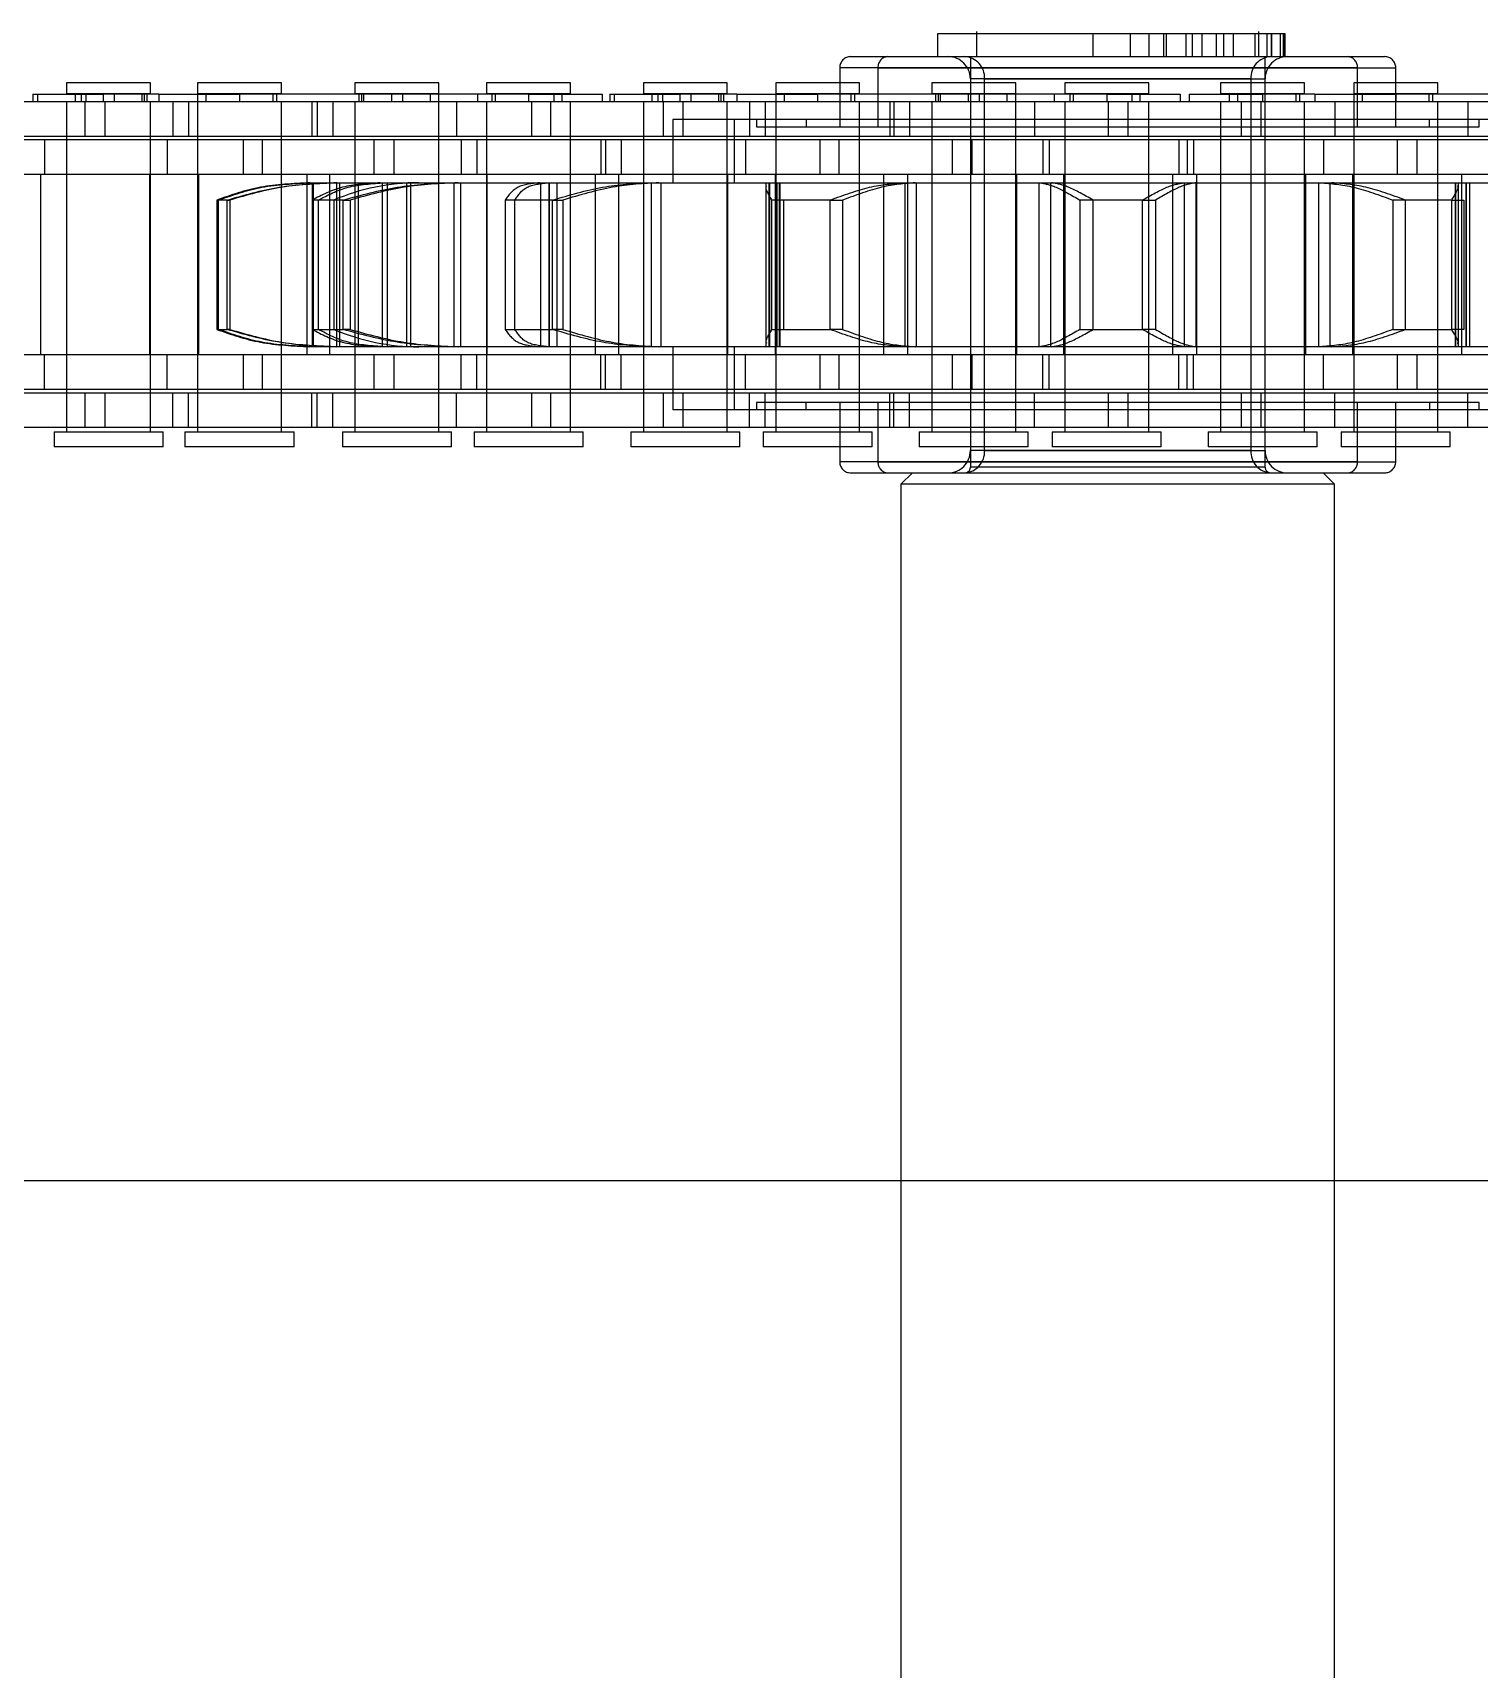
# Model space of a CAD drawing. Header units: metres. Extents: x 0 to 21025, y 0 to 14850.
# Drawn here: x 2327.9 to 2391.4, y 9239.7 to 9311.6 of the extents above; entities that cross this region are included whole.
import ezdxf

# ---------------------------------------------------------------- set-up
doc = ezdxf.new("R2010")
doc.units = ezdxf.units.M
doc.header["$LTSCALE"] = 25
doc.linetypes.add('HIDDEN2', pattern=[4.7625, 3.175, -1.5875])
doc.layers.add('SL4', color=4, linetype='Continuous')
doc.layers.add('ST1', color=7, linetype='HIDDEN2')

msp = doc.modelspace()

# ---------------------------------------------------------------- linework, layer by layer
at = {"layer": 'SL4'}
for p, q in [((2085.807, 9261.149), (2875.564, 9261.149)), ((2366.039, 9261.149), (2366.039, 9121.619)), ((2385.089, 9121.619), (2385.089, 9261.149))]:
    msp.add_line(p, q, dxfattribs=at)
at = {"layer": 'ST1'}
for p, q in [((2382.926, 9311.529), (2367.639, 9311.529)), ((2367.639, 9311.529), (2367.639, 9310.529)), ((2369.364, 9311.629), (2369.364, 9310.529)), ((2369.364, 9311.529), (2369.364, 9310.529)), ((2374.471, 9311.529), (2374.471, 9310.529)), ((2376.109, 9311.529), (2376.109, 9310.529)), ((2376.934, 9311.529), (2376.934, 9310.529)), ((2377.568, 9311.529), (2377.568, 9310.529)), ((2377.692, 9311.529), (2377.692, 9310.529)), ((2378.563, 9311.529), (2378.563, 9310.529)), ((2378.841, 9311.529), (2378.841, 9310.529)), ((2379.268, 9310.529), (2379.268, 9311.529)), ((2379.896, 9311.529), (2379.896, 9310.529)), ((2380.207, 9311.529), (2380.207, 9310.529)), ((2380.638, 9311.529), (2380.638, 9310.529)), ((2381.596, 9310.529), (2381.596, 9311.529)), ((2381.764, 9310.529), (2381.764, 9311.629)), ((2381.764, 9310.529), (2381.764, 9311.529)), ((2382.122, 9311.529), (2382.122, 9310.529)), ((2382.311, 9311.529), (2382.311, 9310.529)), ((2382.314, 9311.529), (2382.314, 9310.529)), ((2382.701, 9311.529), (2382.701, 9310.529)), ((2382.834, 9311.529), (2382.834, 9310.529)), ((2382.894, 9310.529), (2382.894, 9311.529)), ((2382.926, 9310.529), (2382.926, 9311.529)), ((2363.838, 9310.529), (2385.677, 9310.529)), ((2369.089, 9310.529), (2369.089, 9292.489)), ((2382.039, 9292.489), (2382.039, 9310.529)), ((2385.677, 9310.529), (2387.291, 9310.529)), ((2386.098, 9310.04), (2363.349, 9310.04)), ((2363.349, 9310.04), (2363.349, 9307.44)), ((2365.03, 9310.04), (2365.03, 9307.44)), ((2365.03, 9310.04), (2387.779, 9310.04)), ((2369.089, 9309.551), (2369.089, 9293.216)), ((2381.413, 9309.551), (2369.094, 9309.551)), ((2369.716, 9293.216), (2369.716, 9309.551)), ((2369.716, 9309.551), (2382.034, 9309.551)), ((2381.413, 9309.551), (2381.413, 9293.216)), ((2382.039, 9293.216), (2382.039, 9309.551)), ((2386.098, 9307.44), (2386.098, 9310.04)), ((2387.779, 9307.44), (2387.779, 9310.04)), ((2327.901, 9308.873), (2327.901, 9308.541)), ((2327.901, 9308.873), (2330.982, 9308.873)), ((2328.104, 9308.873), (2328.104, 9308.541)), ((2333.07, 9309.384), (2329.38, 9309.384)), ((2329.38, 9309.384), (2329.38, 9308.91)), ((2329.38, 9308.91), (2333.066, 9308.91)), ((2329.749, 9308.91), (2329.749, 9308.541)), ((2330.02, 9308.873), (2330.02, 9308.541)), ((2330.222, 9308.873), (2330.222, 9308.541)), ((2330.982, 9308.873), (2330.982, 9308.541)), ((2333.427, 9308.873), (2330.982, 9308.873)), ((2331.469, 9308.873), (2331.469, 9308.541)), ((2332.701, 9308.541), (2332.701, 9308.91)), ((2332.78, 9308.873), (2332.78, 9308.541)), ((2332.901, 9308.873), (2332.901, 9308.541)), ((2333.066, 9308.91), (2333.07, 9308.91)), ((2333.07, 9308.91), (2333.07, 9309.384)), ((2333.427, 9308.873), (2336.979, 9308.873)), ((2333.427, 9308.873), (2333.427, 9308.541)), ((2338.824, 9309.384), (2335.134, 9309.384)), ((2335.134, 9309.384), (2335.134, 9308.91)), ((2335.134, 9308.91), (2338.824, 9308.91)), ((2335.134, 9308.873), (2335.134, 9307.021)), ((2335.503, 9308.91), (2335.503, 9308.541)), ((2336.979, 9308.873), (2336.979, 9308.541)), ((2349.679, 9308.873), (2336.979, 9308.873)), ((2338.455, 9308.541), (2338.455, 9308.91)), ((2338.598, 9308.873), (2338.598, 9308.541)), ((2338.824, 9308.91), (2338.824, 9309.384)), ((2345.74, 9309.384), (2342.05, 9309.384)), ((2342.05, 9309.384), (2342.05, 9308.91)), ((2342.05, 9308.91), (2345.736, 9308.91)), ((2342.22, 9308.873), (2342.22, 9308.541)), ((2342.341, 9308.873), (2342.341, 9308.541)), ((2342.419, 9308.91), (2342.419, 9308.541)), ((2343.652, 9308.873), (2343.652, 9308.541)), ((2344.139, 9308.873), (2344.139, 9308.541)), ((2345.371, 9308.541), (2345.371, 9308.91)), ((2345.736, 9308.91), (2345.74, 9308.91)), ((2345.74, 9308.91), (2345.74, 9309.384)), ((2345.74, 9307.021), (2345.74, 9308.873)), ((2347.447, 9308.541), (2347.447, 9308.873)), ((2351.524, 9309.384), (2347.834, 9309.384)), ((2347.834, 9309.384), (2347.834, 9308.91)), ((2347.834, 9308.91), (2351.524, 9308.91)), ((2348.06, 9308.873), (2348.06, 9308.541)), ((2348.203, 9308.91), (2348.203, 9308.541)), ((2349.679, 9308.873), (2349.679, 9308.541)), ((2349.679, 9308.873), (2352.91, 9308.873)), ((2350.786, 9308.873), (2350.786, 9308.541)), ((2351.155, 9308.541), (2351.155, 9308.91)), ((2351.524, 9308.91), (2351.524, 9309.384)), ((2352.91, 9308.873), (2352.91, 9308.541)), ((2353.241, 9308.873), (2353.241, 9308.541)), ((2353.241, 9308.873), (2356.322, 9308.873)), ((2353.444, 9308.873), (2353.444, 9308.541)), ((2358.41, 9309.384), (2354.72, 9309.384)), ((2354.72, 9309.384), (2354.72, 9308.91)), ((2354.72, 9308.91), (2358.406, 9308.91)), ((2355.089, 9308.91), (2355.089, 9308.541)), ((2355.36, 9308.873), (2355.36, 9308.541)), ((2355.562, 9308.873), (2355.562, 9308.541)), ((2356.322, 9308.873), (2356.322, 9308.541)), ((2358.827, 9308.873), (2356.322, 9308.873)), ((2356.809, 9308.873), (2356.809, 9308.541)), ((2358.041, 9308.541), (2358.041, 9308.91)), ((2358.12, 9308.873), (2358.12, 9308.541)), ((2358.241, 9308.873), (2358.241, 9308.541)), ((2358.406, 9308.91), (2358.41, 9308.91)), ((2358.41, 9308.91), (2358.41, 9309.384)), ((2358.827, 9308.873), (2362.379, 9308.873)), ((2358.827, 9308.873), (2358.827, 9308.541)), ((2364.224, 9309.384), (2360.534, 9309.384)), ((2360.534, 9309.384), (2360.534, 9308.91)), ((2360.534, 9308.91), (2364.224, 9308.91)), ((2360.534, 9308.873), (2360.534, 9307.021)), ((2360.903, 9308.91), (2360.903, 9308.541)), ((2362.379, 9308.873), (2362.379, 9308.541)), ((2375.079, 9308.873), (2362.379, 9308.873)), ((2363.855, 9308.541), (2363.855, 9308.91)), ((2363.998, 9308.873), (2363.998, 9308.541)), ((2364.224, 9308.91), (2364.224, 9309.384)), ((2371.08, 9309.384), (2367.39, 9309.384)), ((2367.39, 9309.384), (2367.39, 9308.91)), ((2367.39, 9308.91), (2371.076, 9308.91)), ((2367.56, 9308.873), (2367.56, 9308.541)), ((2367.681, 9308.873), (2367.681, 9308.541)), ((2367.759, 9308.91), (2367.759, 9308.541)), ((2368.992, 9308.873), (2368.992, 9308.541)), ((2369.479, 9308.873), (2369.479, 9308.541)), ((2370.711, 9308.541), (2370.711, 9308.91)), ((2371.076, 9308.91), (2371.08, 9308.91)), ((2371.08, 9308.91), (2371.08, 9309.384)), ((2371.08, 9307.021), (2371.08, 9308.873)), ((2372.787, 9308.541), (2372.787, 9308.873)), ((2376.924, 9309.384), (2373.234, 9309.384)), ((2373.234, 9309.384), (2373.234, 9308.91)), ((2373.234, 9308.91), (2376.924, 9308.91)), ((2373.46, 9308.873), (2373.46, 9308.541)), ((2373.603, 9308.91), (2373.603, 9308.541)), ((2375.079, 9308.873), (2375.079, 9308.541)), ((2375.079, 9308.873), (2378.31, 9308.873)), ((2376.186, 9308.873), (2376.186, 9308.541)), ((2376.555, 9308.541), (2376.555, 9308.91)), ((2376.924, 9308.91), (2376.924, 9309.384)), ((2378.31, 9308.873), (2378.31, 9308.541)), ((2378.7, 9308.873), (2378.7, 9308.541)), ((2378.7, 9308.873), (2381.931, 9308.873)), ((2383.776, 9309.384), (2380.086, 9309.384)), ((2380.086, 9309.384), (2380.086, 9308.91)), ((2380.086, 9308.91), (2383.776, 9308.91)), ((2380.455, 9308.91), (2380.455, 9308.541)), ((2380.824, 9308.873), (2380.824, 9308.541)), ((2381.931, 9308.873), (2381.931, 9308.541)), ((2384.227, 9308.873), (2381.931, 9308.873)), ((2383.407, 9308.541), (2383.407, 9308.91)), ((2383.55, 9308.873), (2383.55, 9308.541)), ((2383.776, 9308.91), (2383.776, 9309.384)), ((2384.227, 9308.873), (2387.779, 9308.873)), ((2384.227, 9308.873), (2384.227, 9308.541)), ((2389.624, 9309.384), (2385.934, 9309.384)), ((2385.934, 9309.384), (2385.934, 9308.91)), ((2385.934, 9308.91), (2389.624, 9308.91)), ((2385.934, 9308.873), (2385.934, 9307.021)), ((2386.303, 9308.91), (2386.303, 9308.541)), ((2387.779, 9308.873), (2387.779, 9308.541)), ((2400.479, 9308.873), (2387.779, 9308.873)), ((2389.255, 9308.541), (2389.255, 9308.91)), ((2389.398, 9308.873), (2389.398, 9308.541)), ((2389.624, 9308.91), (2389.624, 9309.384)), ((2330.199, 9308.541), (2321.104, 9308.541)), ((2329.38, 9308.541), (2329.38, 9307.021)), ((2329.38, 9308.541), (2329.38, 9294.042)), ((2331.059, 9308.541), (2330.199, 9308.541)), ((2330.199, 9307.021), (2330.199, 9308.541)), ((2340.154, 9308.541), (2331.059, 9308.541)), ((2331.059, 9308.541), (2331.059, 9307.021)), ((2333.07, 9307.021), (2333.07, 9308.541)), ((2333.07, 9294.042), (2333.07, 9308.541)), ((2334.05, 9308.541), (2334.05, 9307.021)), ((2334.736, 9308.541), (2334.736, 9307.021)), ((2335.134, 9308.541), (2335.134, 9294.042)), ((2338.824, 9307.021), (2338.824, 9308.541)), ((2338.824, 9294.042), (2338.824, 9308.541)), ((2340.154, 9308.541), (2340.154, 9307.021)), ((2346.504, 9308.541), (2340.154, 9308.541)), ((2340.385, 9308.541), (2340.385, 9307.021)), ((2341.071, 9308.541), (2341.071, 9307.021)), ((2342.05, 9308.541), (2342.05, 9307.021)), ((2342.05, 9308.541), (2342.05, 9294.042)), ((2345.74, 9294.042), (2345.74, 9308.541)), ((2346.504, 9308.541), (2346.504, 9307.021)), ((2355.599, 9308.541), (2346.504, 9308.541)), ((2347.834, 9308.541), (2347.834, 9307.021)), ((2347.834, 9308.541), (2347.834, 9294.042)), ((2349.815, 9307.021), (2349.815, 9308.541)), ((2350.645, 9308.541), (2350.645, 9307.021)), ((2351.524, 9307.021), (2351.524, 9308.541)), ((2351.524, 9294.042), (2351.524, 9308.541)), ((2354.72, 9308.541), (2354.72, 9307.021)), ((2354.72, 9308.541), (2354.72, 9294.042)), ((2356.459, 9308.541), (2355.599, 9308.541)), ((2355.599, 9307.021), (2355.599, 9308.541)), ((2365.554, 9308.541), (2356.459, 9308.541)), ((2356.459, 9308.541), (2356.459, 9307.021)), ((2358.41, 9307.021), (2358.41, 9308.541)), ((2358.41, 9294.042), (2358.41, 9308.541)), ((2359.39, 9308.541), (2359.39, 9307.021)), ((2360.076, 9308.541), (2360.076, 9307.021)), ((2360.534, 9308.541), (2360.534, 9294.042)), ((2364.224, 9307.021), (2364.224, 9308.541)), ((2364.224, 9294.042), (2364.224, 9308.541)), ((2365.554, 9308.541), (2365.554, 9307.021)), ((2371.904, 9308.541), (2365.554, 9308.541)), ((2365.725, 9308.541), (2365.725, 9307.021)), ((2366.411, 9308.541), (2366.411, 9307.021)), ((2367.39, 9308.541), (2367.39, 9307.021)), ((2367.39, 9308.541), (2367.39, 9294.042)), ((2371.08, 9294.042), (2371.08, 9308.541)), ((2371.904, 9308.541), (2371.904, 9307.021)), ((2380.999, 9308.541), (2371.904, 9308.541)), ((2373.234, 9308.541), (2373.234, 9307.021)), ((2373.234, 9308.541), (2373.234, 9294.042)), ((2375.155, 9307.021), (2375.155, 9308.541)), ((2376.011, 9308.541), (2376.011, 9307.021)), ((2376.924, 9307.021), (2376.924, 9308.541)), ((2376.924, 9294.042), (2376.924, 9308.541)), ((2380.086, 9308.541), (2380.086, 9307.021)), ((2380.086, 9308.541), (2380.086, 9294.042)), ((2381.859, 9308.541), (2380.999, 9308.541)), ((2380.999, 9307.021), (2380.999, 9308.541)), ((2390.954, 9308.541), (2381.859, 9308.541)), ((2381.859, 9308.541), (2381.859, 9307.021)), ((2383.776, 9307.021), (2383.776, 9308.541)), ((2383.776, 9294.042), (2383.776, 9308.541)), ((2385.106, 9308.541), (2385.106, 9307.021)), ((2385.934, 9308.541), (2385.934, 9294.042)), ((2389.624, 9307.021), (2389.624, 9308.541)), ((2389.624, 9294.042), (2389.624, 9308.541)), ((2390.954, 9308.541), (2390.954, 9307.021)), ((2397.304, 9308.541), (2390.954, 9308.541)), ((2392.419, 9307.759), (2356.02, 9307.759)), ((2356.02, 9307.759), (2356.02, 9304.989)), ((2358.71, 9307.759), (2358.71, 9304.989)), ((2359.685, 9307.759), (2359.685, 9307.44)), ((2359.685, 9307.44), (2389.258, 9307.44)), ((2361.87, 9307.759), (2361.87, 9307.44)), ((2389.258, 9307.44), (2389.258, 9307.759)), ((2389.258, 9307.44), (2391.444, 9307.44)), ((2391.444, 9307.44), (2391.444, 9307.759)), ((2330.199, 9307.021), (2321.104, 9307.021)), ((2333.804, 9306.869), (2327.454, 9306.869)), ((2328.401, 9306.869), (2328.401, 9305.349)), ((2329.38, 9306.869), (2329.38, 9305.349)), ((2331.059, 9307.021), (2330.199, 9307.021)), ((2340.154, 9307.021), (2331.059, 9307.021)), ((2333.07, 9305.349), (2333.07, 9306.869)), ((2333.804, 9306.869), (2333.804, 9305.349)), ((2342.899, 9306.869), (2333.804, 9306.869)), ((2335.134, 9306.869), (2335.134, 9305.349)), ((2337.145, 9305.349), (2337.145, 9306.869)), ((2337.975, 9306.869), (2337.975, 9305.349)), ((2338.824, 9305.349), (2338.824, 9306.869)), ((2346.504, 9307.021), (2340.154, 9307.021)), ((2342.05, 9306.869), (2342.05, 9305.349)), ((2343.759, 9306.869), (2342.899, 9306.869)), ((2342.899, 9305.349), (2342.899, 9306.869)), ((2352.854, 9306.869), (2343.759, 9306.869)), ((2343.759, 9306.869), (2343.759, 9305.349)), ((2345.74, 9305.349), (2345.74, 9306.869)), ((2355.599, 9307.021), (2346.504, 9307.021)), ((2346.72, 9306.869), (2346.72, 9305.349)), ((2347.406, 9306.869), (2347.406, 9305.349)), ((2347.834, 9306.869), (2347.834, 9305.349)), ((2351.524, 9305.349), (2351.524, 9306.869)), ((2352.854, 9306.869), (2352.854, 9305.349)), ((2359.204, 9306.869), (2352.854, 9306.869)), ((2353.055, 9306.869), (2353.055, 9305.349)), ((2353.741, 9306.869), (2353.741, 9305.349)), ((2354.72, 9306.869), (2354.72, 9305.349)), ((2356.459, 9307.021), (2355.599, 9307.021)), ((2365.554, 9307.021), (2356.459, 9307.021)), ((2358.41, 9305.349), (2358.41, 9306.869)), ((2359.204, 9306.869), (2359.204, 9305.349)), ((2368.299, 9306.869), (2359.204, 9306.869)), ((2360.534, 9306.869), (2360.534, 9305.349)), ((2362.485, 9305.349), (2362.485, 9306.869)), ((2363.316, 9306.869), (2363.316, 9305.349)), ((2364.224, 9305.349), (2364.224, 9306.869)), ((2371.904, 9307.021), (2365.554, 9307.021)), ((2367.39, 9306.869), (2367.39, 9305.349)), ((2369.159, 9306.869), (2368.299, 9306.869)), ((2368.299, 9305.349), (2368.299, 9306.869)), ((2378.254, 9306.869), (2369.159, 9306.869)), ((2369.159, 9306.869), (2369.159, 9305.349)), ((2371.08, 9305.349), (2371.08, 9306.869)), ((2380.999, 9307.021), (2371.904, 9307.021)), ((2372.272, 9306.869), (2372.272, 9305.349)), ((2372.547, 9306.869), (2372.547, 9305.349)), ((2373.234, 9306.869), (2373.234, 9305.349)), ((2376.924, 9305.349), (2376.924, 9306.869)), ((2378.254, 9306.869), (2378.254, 9305.349)), ((2384.604, 9306.869), (2378.254, 9306.869)), ((2378.62, 9306.869), (2378.62, 9305.349)), ((2378.894, 9306.869), (2378.894, 9305.349)), ((2380.086, 9306.869), (2380.086, 9305.349)), ((2381.859, 9307.021), (2380.999, 9307.021)), ((2390.954, 9307.021), (2381.859, 9307.021)), ((2383.776, 9305.349), (2383.776, 9306.869)), ((2384.604, 9306.869), (2384.604, 9305.349)), ((2393.699, 9306.869), (2384.604, 9306.869)), ((2385.934, 9306.869), (2385.934, 9305.349)), ((2387.851, 9305.349), (2387.851, 9306.869)), ((2388.711, 9306.869), (2388.711, 9305.349)), ((2389.624, 9305.349), (2389.624, 9306.869)), ((2397.304, 9307.021), (2390.954, 9307.021)), ((2333.804, 9305.349), (2327.454, 9305.349)), ((2328.239, 9297.419), (2328.239, 9305.349)), ((2329.38, 9305.349), (2329.38, 9297.419)), ((2333.019, 9305.349), (2333.019, 9297.419)), ((2333.07, 9297.419), (2333.07, 9305.349)), ((2342.899, 9305.349), (2333.804, 9305.349)), ((2335.134, 9305.349), (2335.134, 9297.419)), ((2335.185, 9297.419), (2335.185, 9305.349)), ((2338.824, 9297.419), (2338.824, 9305.349)), ((2339.935, 9305.349), (2339.935, 9297.419)), ((2340.939, 9297.419), (2340.939, 9305.349)), ((2342.05, 9305.349), (2342.05, 9297.419)), ((2343.759, 9305.349), (2342.899, 9305.349)), ((2352.854, 9305.349), (2343.759, 9305.349)), ((2345.719, 9305.349), (2345.719, 9297.419)), ((2345.74, 9297.419), (2345.74, 9305.349)), ((2347.834, 9305.349), (2347.834, 9297.419)), ((2347.855, 9297.419), (2347.855, 9305.349)), ((2351.524, 9297.419), (2351.524, 9305.349)), ((2352.605, 9305.349), (2352.605, 9297.419)), ((2359.204, 9305.349), (2352.854, 9305.349)), ((2353.639, 9297.419), (2353.639, 9305.349)), ((2354.72, 9305.349), (2354.72, 9297.419)), ((2358.41, 9297.419), (2358.41, 9305.349)), ((2358.419, 9305.349), (2358.419, 9297.419)), ((2368.299, 9305.349), (2359.204, 9305.349)), ((2360.525, 9297.419), (2360.525, 9305.349)), ((2360.534, 9305.349), (2360.534, 9297.419)), ((2364.224, 9297.419), (2364.224, 9305.349)), ((2365.276, 9305.349), (2365.276, 9297.419)), ((2366.339, 9297.419), (2366.339, 9305.349)), ((2367.39, 9305.349), (2367.39, 9297.419)), ((2369.159, 9305.349), (2368.299, 9305.349)), ((2378.254, 9305.349), (2369.159, 9305.349)), ((2371.08, 9297.419), (2371.08, 9305.349)), ((2371.119, 9305.349), (2371.119, 9297.419)), ((2373.196, 9297.419), (2373.196, 9305.349)), ((2373.234, 9305.349), (2373.234, 9297.419)), ((2376.924, 9297.419), (2376.924, 9305.349)), ((2377.971, 9305.349), (2377.971, 9297.419)), ((2384.604, 9305.349), (2378.254, 9305.349)), ((2379.039, 9297.419), (2379.039, 9305.349)), ((2380.086, 9305.349), (2380.086, 9297.419)), ((2383.776, 9297.419), (2383.776, 9305.349)), ((2383.819, 9305.349), (2383.819, 9297.419)), ((2393.699, 9305.349), (2384.604, 9305.349)), ((2385.891, 9297.419), (2385.891, 9305.349)), ((2385.934, 9305.349), (2385.934, 9297.419)), ((2389.624, 9297.419), (2389.624, 9305.349)), ((2390.671, 9305.349), (2390.671, 9297.419)), ((2340.066, 9304.989), (2341.12, 9304.989)), ((2340.186, 9297.779), (2340.186, 9304.989)), ((2340.229, 9297.779), (2340.229, 9304.989)), ((2341.12, 9304.989), (2341.249, 9304.989)), ((2341.249, 9297.779), (2341.249, 9304.989)), ((2341.249, 9304.989), (2343.159, 9304.989)), ((2341.384, 9297.779), (2341.384, 9304.989)), ((2342.206, 9297.779), (2342.206, 9304.989)), ((2343.159, 9304.989), (2346.284, 9304.989)), ((2343.255, 9297.779), (2343.255, 9304.989)), ((2343.471, 9297.779), (2343.471, 9304.989)), ((2344.323, 9297.779), (2344.323, 9304.989)), ((2344.504, 9297.779), (2344.504, 9304.989)), ((2346.284, 9304.989), (2346.408, 9304.989)), ((2346.408, 9297.779), (2346.408, 9304.989)), ((2346.408, 9304.989), (2350.161, 9304.989)), ((2346.704, 9297.779), (2346.704, 9304.989)), ((2350.161, 9304.989), (2354.98, 9304.989)), ((2350.221, 9297.779), (2350.221, 9304.989)), ((2350.583, 9297.779), (2350.583, 9304.989)), ((2350.598, 9297.779), (2350.598, 9304.989)), ((2350.939, 9297.779), (2350.939, 9304.989)), ((2354.98, 9304.989), (2355.084, 9304.989)), ((2355.084, 9297.779), (2355.084, 9304.989)), ((2355.084, 9304.989), (2360.227, 9304.989)), ((2355.506, 9297.779), (2355.506, 9304.989)), ((2360.097, 9304.991), (2360.097, 9297.776)), ((2360.227, 9304.989), (2366.159, 9304.989)), ((2360.244, 9297.779), (2360.244, 9304.989)), ((2360.275, 9297.779), (2360.275, 9304.989)), ((2360.592, 9304.991), (2360.592, 9297.776)), ((2360.709, 9297.779), (2360.709, 9304.989)), ((2360.734, 9297.779), (2360.734, 9304.989)), ((2366.159, 9304.989), (2366.23, 9304.989)), ((2366.23, 9297.779), (2366.23, 9304.989)), ((2366.23, 9304.989), (2372.115, 9304.989)), ((2366.727, 9297.779), (2366.727, 9304.989)), ((2372.115, 9297.779), (2372.115, 9304.989)), ((2372.115, 9304.989), (2372.143, 9304.989)), ((2372.143, 9304.989), (2378.472, 9304.989)), ((2372.627, 9297.779), (2372.627, 9304.989)), ((2378.472, 9304.989), (2378.502, 9304.989)), ((2378.502, 9297.779), (2378.502, 9304.989)), ((2378.502, 9304.989), (2384.402, 9304.989)), ((2379.013, 9297.779), (2379.013, 9304.989)), ((2384.402, 9297.779), (2384.402, 9304.989)), ((2384.402, 9304.989), (2384.471, 9304.989)), ((2384.471, 9304.989), (2390.435, 9304.989)), ((2384.898, 9297.779), (2384.898, 9304.989)), ((2390.394, 9304.989), (2390.394, 9297.779)), ((2390.419, 9297.779), (2390.419, 9304.989)), ((2390.435, 9304.989), (2395.623, 9304.989)), ((2390.537, 9297.776), (2390.537, 9304.991)), ((2390.853, 9304.989), (2390.853, 9297.779)), ((2390.884, 9297.779), (2390.884, 9304.989)), ((2391.031, 9297.776), (2391.031, 9304.991)), ((2336.433, 9304.227), (2335.977, 9304.227)), ((2335.977, 9304.227), (2335.977, 9298.541)), ((2336.057, 9298.541), (2336.057, 9304.227)), ((2336.433, 9298.541), (2336.433, 9304.227)), ((2336.433, 9304.227), (2336.553, 9304.227)), ((2336.553, 9304.227), (2336.553, 9298.541)), ((2341.529, 9304.227), (2340.175, 9304.227)), ((2340.175, 9304.227), (2340.175, 9298.541)), ((2340.447, 9298.541), (2340.447, 9304.227)), ((2341.121, 9304.227), (2341.121, 9298.541)), ((2341.529, 9298.541), (2341.529, 9304.227)), ((2341.529, 9304.227), (2341.835, 9304.227)), ((2341.835, 9304.227), (2341.835, 9298.541)), ((2350.73, 9304.227), (2348.641, 9304.227)), ((2348.641, 9304.227), (2348.641, 9298.541)), ((2349.071, 9298.541), (2349.071, 9304.227)), ((2350.73, 9298.541), (2350.73, 9304.227)), ((2350.73, 9304.227), (2351.185, 9304.227)), ((2351.185, 9304.227), (2351.185, 9298.541)), ((2362.926, 9304.227), (2360.355, 9304.227)), ((2360.355, 9304.227), (2360.355, 9298.541)), ((2360.892, 9298.541), (2360.892, 9304.227)), ((2362.926, 9298.541), (2362.926, 9304.227)), ((2362.926, 9304.227), (2363.476, 9304.227)), ((2363.476, 9304.227), (2363.476, 9298.541)), ((2376.647, 9304.227), (2373.904, 9304.227)), ((2373.904, 9304.227), (2373.904, 9298.541)), ((2374.482, 9298.541), (2374.482, 9304.227)), ((2376.647, 9298.541), (2376.647, 9304.227)), ((2376.647, 9304.227), (2377.225, 9304.227)), ((2377.225, 9304.227), (2377.225, 9298.541)), ((2390.237, 9304.227), (2387.652, 9304.227)), ((2387.652, 9304.227), (2387.652, 9298.541)), ((2388.202, 9298.541), (2388.202, 9304.227)), ((2390.237, 9298.541), (2390.237, 9304.227)), ((2390.237, 9304.227), (2390.773, 9304.227)), ((2390.773, 9304.227), (2390.773, 9298.541)), ((2335.977, 9298.541), (2336.433, 9298.541)), ((2336.553, 9298.541), (2336.433, 9298.541)), ((2340.175, 9298.541), (2341.529, 9298.541)), ((2341.835, 9298.541), (2341.529, 9298.541)), ((2348.641, 9298.541), (2350.73, 9298.541)), ((2351.185, 9298.541), (2350.73, 9298.541)), ((2360.355, 9298.541), (2362.926, 9298.541)), ((2363.476, 9298.541), (2362.926, 9298.541)), ((2373.904, 9298.541), (2376.647, 9298.541)), ((2377.225, 9298.541), (2376.647, 9298.541)), ((2387.652, 9298.541), (2390.237, 9298.541)), ((2390.773, 9298.541), (2390.237, 9298.541)), ((2333.804, 9297.419), (2327.454, 9297.419)), ((2328.401, 9295.899), (2328.401, 9297.419)), ((2329.38, 9297.419), (2329.38, 9295.899)), ((2333.07, 9295.899), (2333.07, 9297.419)), ((2333.804, 9295.899), (2333.804, 9297.419)), ((2342.899, 9297.419), (2333.804, 9297.419)), ((2335.134, 9297.419), (2335.134, 9295.899)), ((2337.145, 9295.899), (2337.145, 9297.419)), ((2337.975, 9297.419), (2337.975, 9295.899)), ((2338.824, 9295.899), (2338.824, 9297.419)), ((2341.12, 9297.779), (2340.066, 9297.779)), ((2341.249, 9297.779), (2341.12, 9297.779)), ((2343.159, 9297.779), (2341.249, 9297.779)), ((2342.05, 9297.419), (2342.05, 9295.899)), ((2343.759, 9297.419), (2342.899, 9297.419)), ((2342.899, 9295.899), (2342.899, 9297.419)), ((2346.284, 9297.779), (2343.159, 9297.779)), ((2352.854, 9297.419), (2343.759, 9297.419)), ((2343.759, 9297.419), (2343.759, 9295.899)), ((2345.74, 9295.899), (2345.74, 9297.419)), ((2346.408, 9297.779), (2346.284, 9297.779)), ((2350.161, 9297.779), (2346.408, 9297.779)), ((2346.72, 9295.899), (2346.72, 9297.419)), ((2347.406, 9295.899), (2347.406, 9297.419)), ((2347.834, 9297.419), (2347.834, 9295.899)), ((2354.98, 9297.779), (2350.161, 9297.779)), ((2351.524, 9295.899), (2351.524, 9297.419)), ((2352.854, 9295.899), (2352.854, 9297.419)), ((2359.204, 9297.419), (2352.854, 9297.419)), ((2353.055, 9295.899), (2353.055, 9297.419)), ((2353.741, 9295.899), (2353.741, 9297.419)), ((2354.72, 9297.419), (2354.72, 9295.899)), ((2355.084, 9297.779), (2354.98, 9297.779)), ((2360.227, 9297.779), (2355.084, 9297.779)), ((2356.02, 9297.779), (2356.02, 9295.009)), ((2358.41, 9295.899), (2358.41, 9297.419)), ((2358.71, 9297.779), (2358.71, 9295.009)), ((2359.204, 9295.899), (2359.204, 9297.419)), ((2368.299, 9297.419), (2359.204, 9297.419)), ((2366.159, 9297.779), (2360.227, 9297.779)), ((2360.534, 9297.419), (2360.534, 9295.899)), ((2362.485, 9295.899), (2362.485, 9297.419)), ((2363.316, 9297.419), (2363.316, 9295.899)), ((2364.224, 9295.899), (2364.224, 9297.419)), ((2366.23, 9297.779), (2366.159, 9297.779)), ((2372.115, 9297.779), (2366.23, 9297.779)), ((2367.39, 9297.419), (2367.39, 9295.899)), ((2369.159, 9297.419), (2368.299, 9297.419)), ((2368.299, 9295.899), (2368.299, 9297.419)), ((2378.254, 9297.419), (2369.159, 9297.419)), ((2369.159, 9297.419), (2369.159, 9295.899)), ((2371.08, 9295.899), (2371.08, 9297.419)), ((2372.143, 9297.779), (2372.115, 9297.779)), ((2378.472, 9297.779), (2372.143, 9297.779)), ((2372.272, 9295.899), (2372.272, 9297.419)), ((2372.547, 9295.899), (2372.547, 9297.419)), ((2373.234, 9297.419), (2373.234, 9295.899)), ((2376.924, 9295.899), (2376.924, 9297.419)), ((2378.254, 9295.899), (2378.254, 9297.419)), ((2384.604, 9297.419), (2378.254, 9297.419)), ((2378.502, 9297.779), (2378.472, 9297.779)), ((2384.402, 9297.779), (2378.502, 9297.779)), ((2378.62, 9295.899), (2378.62, 9297.419)), ((2378.894, 9295.899), (2378.894, 9297.419)), ((2380.086, 9297.419), (2380.086, 9295.899)), ((2383.776, 9295.899), (2383.776, 9297.419)), ((2384.471, 9297.779), (2384.402, 9297.779)), ((2390.435, 9297.779), (2384.471, 9297.779)), ((2384.604, 9295.899), (2384.604, 9297.419)), ((2393.699, 9297.419), (2384.604, 9297.419)), ((2385.934, 9297.419), (2385.934, 9295.899)), ((2387.851, 9295.899), (2387.851, 9297.419)), ((2388.711, 9297.419), (2388.711, 9295.899)), ((2389.624, 9295.899), (2389.624, 9297.419)), ((2395.623, 9297.779), (2390.435, 9297.779)), ((2333.804, 9295.899), (2327.454, 9295.899)), ((2342.899, 9295.899), (2333.804, 9295.899)), ((2343.759, 9295.899), (2342.899, 9295.899)), ((2352.854, 9295.899), (2343.759, 9295.899)), ((2359.204, 9295.899), (2352.854, 9295.899)), ((2368.299, 9295.899), (2359.204, 9295.899)), ((2369.159, 9295.899), (2368.299, 9295.899)), ((2378.254, 9295.899), (2369.159, 9295.899)), ((2384.604, 9295.899), (2378.254, 9295.899)), ((2393.699, 9295.899), (2384.604, 9295.899)), ((2330.199, 9295.747), (2321.104, 9295.747)), ((2329.38, 9295.747), (2329.38, 9294.227)), ((2331.059, 9295.747), (2330.199, 9295.747)), ((2330.199, 9294.227), (2330.199, 9295.747)), ((2340.154, 9295.747), (2331.059, 9295.747)), ((2331.059, 9295.747), (2331.059, 9294.227)), ((2333.07, 9294.227), (2333.07, 9295.747)), ((2334.05, 9294.227), (2334.05, 9295.747)), ((2334.736, 9294.227), (2334.736, 9295.747)), ((2335.134, 9295.747), (2335.134, 9294.227)), ((2338.824, 9294.227), (2338.824, 9295.747)), ((2340.154, 9294.227), (2340.154, 9295.747)), ((2346.504, 9295.747), (2340.154, 9295.747)), ((2340.385, 9294.227), (2340.385, 9295.747)), ((2341.071, 9294.227), (2341.071, 9295.747)), ((2342.05, 9295.747), (2342.05, 9294.227)), ((2345.74, 9294.227), (2345.74, 9295.747)), ((2346.504, 9294.227), (2346.504, 9295.747)), ((2355.599, 9295.747), (2346.504, 9295.747)), ((2347.834, 9295.747), (2347.834, 9294.227)), ((2349.815, 9294.227), (2349.815, 9295.747)), ((2350.645, 9295.747), (2350.645, 9294.227)), ((2351.524, 9294.227), (2351.524, 9295.747)), ((2354.72, 9295.747), (2354.72, 9294.227)), ((2356.459, 9295.747), (2355.599, 9295.747)), ((2355.599, 9294.227), (2355.599, 9295.747)), ((2365.554, 9295.747), (2356.459, 9295.747)), ((2356.459, 9295.747), (2356.459, 9294.227)), ((2358.41, 9294.227), (2358.41, 9295.747)), ((2359.39, 9294.227), (2359.39, 9295.747)), ((2389.258, 9295.327), (2359.685, 9295.327)), ((2359.685, 9295.327), (2359.685, 9295.009)), ((2360.076, 9294.227), (2360.076, 9295.747)), ((2360.534, 9295.747), (2360.534, 9294.227)), ((2361.87, 9295.009), (2361.87, 9295.327)), ((2363.349, 9295.327), (2363.349, 9292.727)), ((2364.224, 9294.227), (2364.224, 9295.747)), ((2365.03, 9295.327), (2365.03, 9292.727)), ((2365.554, 9294.227), (2365.554, 9295.747)), ((2371.904, 9295.747), (2365.554, 9295.747)), ((2365.725, 9294.227), (2365.725, 9295.747)), ((2366.411, 9294.227), (2366.411, 9295.747)), ((2367.39, 9295.747), (2367.39, 9294.227)), ((2371.08, 9294.227), (2371.08, 9295.747)), ((2371.904, 9294.227), (2371.904, 9295.747)), ((2380.999, 9295.747), (2371.904, 9295.747)), ((2373.234, 9295.747), (2373.234, 9294.227)), ((2375.155, 9294.227), (2375.155, 9295.747)), ((2376.011, 9295.747), (2376.011, 9294.227)), ((2376.924, 9294.227), (2376.924, 9295.747)), ((2380.086, 9295.747), (2380.086, 9294.227)), ((2381.859, 9295.747), (2380.999, 9295.747)), ((2380.999, 9294.227), (2380.999, 9295.747)), ((2390.954, 9295.747), (2381.859, 9295.747)), ((2381.859, 9295.747), (2381.859, 9294.227)), ((2383.776, 9294.227), (2383.776, 9295.747)), ((2385.106, 9294.227), (2385.106, 9295.747)), ((2385.934, 9295.747), (2385.934, 9294.227)), ((2386.098, 9292.727), (2386.098, 9295.327)), ((2387.779, 9292.727), (2387.779, 9295.327)), ((2389.258, 9295.327), (2389.258, 9295.009)), ((2391.444, 9295.327), (2389.258, 9295.327)), ((2389.624, 9294.227), (2389.624, 9295.747)), ((2390.954, 9294.227), (2390.954, 9295.747)), ((2397.304, 9295.747), (2390.954, 9295.747)), ((2391.444, 9295.009), (2391.444, 9295.327)), ((2392.419, 9295.009), (2356.02, 9295.009)), ((2330.199, 9294.227), (2321.104, 9294.227)), ((2328.827, 9294.042), (2333.624, 9294.042)), ((2328.827, 9294.042), (2328.827, 9293.384)), ((2331.059, 9294.227), (2330.199, 9294.227)), ((2340.154, 9294.227), (2331.059, 9294.227)), ((2333.624, 9293.384), (2333.624, 9294.042)), ((2334.58, 9294.042), (2339.377, 9294.042)), ((2334.58, 9294.042), (2334.58, 9293.384)), ((2339.377, 9293.384), (2339.377, 9294.042)), ((2346.504, 9294.227), (2340.154, 9294.227)), ((2341.497, 9294.042), (2346.294, 9294.042)), ((2341.497, 9294.042), (2341.497, 9293.384)), ((2346.294, 9293.384), (2346.294, 9294.042)), ((2355.599, 9294.227), (2346.504, 9294.227)), ((2347.28, 9294.042), (2352.077, 9294.042)), ((2347.28, 9294.042), (2347.28, 9293.384)), ((2352.077, 9293.384), (2352.077, 9294.042)), ((2354.167, 9294.042), (2358.964, 9294.042)), ((2354.167, 9294.042), (2354.167, 9293.384)), ((2356.459, 9294.227), (2355.599, 9294.227)), ((2365.554, 9294.227), (2356.459, 9294.227)), ((2358.964, 9293.384), (2358.964, 9294.042)), ((2359.98, 9294.042), (2364.777, 9294.042)), ((2359.98, 9294.042), (2359.98, 9293.384)), ((2364.777, 9293.384), (2364.777, 9294.042)), ((2371.904, 9294.227), (2365.554, 9294.227)), ((2366.837, 9294.042), (2371.634, 9294.042)), ((2366.837, 9294.042), (2366.837, 9293.384)), ((2371.634, 9293.384), (2371.634, 9294.042)), ((2380.999, 9294.227), (2371.904, 9294.227)), ((2372.68, 9294.042), (2377.477, 9294.042)), ((2372.68, 9294.042), (2372.68, 9293.384)), ((2377.477, 9293.384), (2377.477, 9294.042)), ((2379.532, 9294.042), (2384.329, 9294.042)), ((2379.532, 9294.042), (2379.532, 9293.384)), ((2381.859, 9294.227), (2380.999, 9294.227)), ((2390.954, 9294.227), (2381.859, 9294.227)), ((2384.329, 9293.384), (2384.329, 9294.042)), ((2385.38, 9294.042), (2390.177, 9294.042)), ((2385.38, 9294.042), (2385.38, 9293.384)), ((2390.177, 9293.384), (2390.177, 9294.042)), ((2397.304, 9294.227), (2390.954, 9294.227)), ((2333.624, 9293.384), (2328.827, 9293.384)), ((2339.377, 9293.384), (2334.58, 9293.384)), ((2346.294, 9293.384), (2341.497, 9293.384)), ((2352.077, 9293.384), (2347.28, 9293.384)), ((2358.964, 9293.384), (2354.167, 9293.384)), ((2364.777, 9293.384), (2359.98, 9293.384)), ((2371.634, 9293.384), (2366.837, 9293.384)), ((2381.413, 9293.216), (2369.094, 9293.216)), ((2369.716, 9293.216), (2382.034, 9293.216)), ((2377.477, 9293.384), (2372.68, 9293.384)), ((2384.329, 9293.384), (2379.532, 9293.384)), ((2390.177, 9293.384), (2385.38, 9293.384)), ((2386.098, 9292.727), (2363.349, 9292.727)), ((2363.838, 9292.239), (2385.677, 9292.239)), ((2365.03, 9292.727), (2387.779, 9292.727)), ((2366.539, 9292.239), (2366.039, 9291.739)), ((2382.032, 9292.489), (2369.096, 9292.489)), ((2385.089, 9291.739), (2384.589, 9292.239)), ((2385.677, 9292.239), (2387.291, 9292.239)), ((2385.089, 9291.739), (2366.039, 9291.739)), ((2366.039, 9291.739), (2366.039, 9261.149)), ((2385.089, 9261.149), (2385.089, 9291.739))]:
    msp.add_line(p, q, dxfattribs=at)
for centre, radius, start, end in [((2363.838, 9310.04), 0.489, 90, 180), ((2365.488, 9310.071), 0.459, 94.53893, 183.91324), ((2368.112, 9309.551), 0.977, 0, 90), ((2368.783, 9309.596), 0.934, 357.23726, 86.94097), ((2382.345, 9309.596), 0.934, 93.05903, 182.76274), ((2383.016, 9309.551), 0.977, 90, 180), ((2385.64, 9310.071), 0.459, 356.08676, 85.46107), ((2387.291, 9310.04), 0.489, 0, 90), ((2344.872, 9295.371), 9.618, 90.09202, 112.96021), ((2344.872, 9307.396), 9.618, 247.03979, 269.90798), ((2368.112, 9293.216), 0.977, 270, 0), ((2368.783, 9293.171), 0.934, 273.05903, 2.76274), ((2382.345, 9293.171), 0.934, 177.23726, 266.94097), ((2383.016, 9293.216), 0.977, 180, 270), ((2363.838, 9292.727), 0.489, 180, 270), ((2365.488, 9292.696), 0.459, 176.08676, 265.46107), ((2368.839, 9292.489), 0.25, 270, 0), ((2382.289, 9292.489), 0.25, 180, 270), ((2385.64, 9292.696), 0.459, 274.53893, 3.91324), ((2387.291, 9292.727), 0.489, 270, 0)]:
    msp.add_arc(centre, radius, start, end, dxfattribs=at)
for points, knots in [([(2340.066, 9304.989), (2339.324, 9304.951), (2337.838, 9304.875), (2336.598, 9304.443), (2335.977, 9304.227)], [0, 0, 0, 0, 0.49948, 1, 1, 1, 1]), ([(2336.057, 9304.227), (2336.671, 9304.443), (2337.897, 9304.875), (2339.372, 9304.951), (2340.11, 9304.989)], [0, 0, 0, 0, 0.500152, 1, 1, 1, 1]), ([(2336.433, 9304.227), (2337.181, 9304.443), (2338.675, 9304.875), (2340.306, 9304.951), (2341.12, 9304.989)], [0, 0, 0, 0, 0.500529, 1, 1, 1, 1]), ([(2341.254, 9304.989), (2340.439, 9304.951), (2338.806, 9304.875), (2337.305, 9304.443), (2336.553, 9304.227)], [0, 0, 0, 0, 0.499459, 1, 1, 1, 1]), ([(2343.159, 9304.989), (2342.58, 9304.951), (2341.42, 9304.875), (2340.59, 9304.443), (2340.175, 9304.227)], [0, 0, 0, 0, 0.499427, 1, 1, 1, 1]), ([(2340.447, 9304.227), (2340.852, 9304.443), (2341.662, 9304.875), (2342.805, 9304.951), (2343.376, 9304.989)], [0, 0, 0, 0, 0.500133, 1, 1, 1, 1]), ([(2341.529, 9304.227), (2342.321, 9304.443), (2343.903, 9304.875), (2345.491, 9304.951), (2346.284, 9304.989)], [0, 0, 0, 0, 0.500514, 1, 1, 1, 1]), ([(2346.581, 9304.989), (2345.791, 9304.951), (2344.209, 9304.876), (2342.627, 9304.443), (2341.835, 9304.227)], [0, 0, 0, 0, 0.499098, 1, 1, 1, 1]), ([(2350.161, 9304.989), (2349.815, 9304.951), (2349.121, 9304.876), (2348.801, 9304.443), (2348.641, 9304.227)], [0, 0, 0, 0, 0.499098, 1, 1, 1, 1]), ([(2349.071, 9304.227), (2349.22, 9304.443), (2349.517, 9304.875), (2350.189, 9304.951), (2350.525, 9304.989)], [0, 0, 0, 0, 0.500534, 1, 1, 1, 1]), ([(2350.73, 9304.227), (2351.47, 9304.443), (2352.949, 9304.875), (2354.303, 9304.951), (2354.98, 9304.989)], [0, 0, 0, 0, 0.5002609, 1, 1, 1, 1]), ([(2355.403, 9304.989), (2354.734, 9304.951), (2353.393, 9304.876), (2351.922, 9304.443), (2351.185, 9304.227)], [0, 0, 0, 0, 0.499124, 1, 1, 1, 1]), ([(2360.126, 9304.823), (2360.117, 9304.812), (2360.057, 9304.743), (2360.218, 9304.464), (2360.355, 9304.227)], [0, 0, 0, 0, 0.151986, 1, 1, 1, 1]), ([(2362.926, 9304.227), (2363.525, 9304.443), (2364.723, 9304.875), (2365.68, 9304.951), (2366.159, 9304.989)], [0, 0, 0, 0, 0.500133, 1, 1, 1, 1]), ([(2366.657, 9304.989), (2366.189, 9304.951), (2365.25, 9304.875), (2364.068, 9304.443), (2363.476, 9304.227)], [0, 0, 0, 0, 0.499464, 1, 1, 1, 1]), ([(2372.143, 9304.989), (2372.354, 9304.951), (2372.776, 9304.875), (2373.527, 9304.443), (2373.904, 9304.227)], [0, 0, 0, 0, 0.499479, 1, 1, 1, 1]), ([(2374.482, 9304.227), (2374.096, 9304.443), (2373.324, 9304.875), (2372.879, 9304.951), (2372.656, 9304.989)], [0, 0, 0, 0, 0.500372, 1, 1, 1, 1]), ([(2376.647, 9304.227), (2377.033, 9304.443), (2377.804, 9304.875), (2378.25, 9304.951), (2378.472, 9304.989)], [0, 0, 0, 0, 0.500372, 1, 1, 1, 1]), ([(2378.986, 9304.989), (2378.775, 9304.951), (2378.352, 9304.875), (2377.601, 9304.443), (2377.225, 9304.227)], [0, 0, 0, 0, 0.499479, 1, 1, 1, 1]), ([(2384.471, 9304.989), (2384.94, 9304.951), (2385.878, 9304.875), (2387.06, 9304.443), (2387.652, 9304.227)], [0, 0, 0, 0, 0.499464, 1, 1, 1, 1]), ([(2388.202, 9304.227), (2387.603, 9304.443), (2386.406, 9304.875), (2385.448, 9304.951), (2384.969, 9304.989)], [0, 0, 0, 0, 0.500133, 1, 1, 1, 1]), ([(2390.237, 9304.227), (2390.381, 9304.46), (2390.564, 9304.757), (2390.51, 9304.826), (2390.499, 9304.841)], [0, 0, 0, 0, 0.78694, 1, 1, 1, 1]), ([(2335.977, 9298.541), (2336.598, 9298.324), (2337.838, 9297.892), (2339.324, 9297.816), (2340.066, 9297.779)], [0, 0, 0, 0, 0.500513, 1, 1, 1, 1]), ([(2340.11, 9297.779), (2339.373, 9297.816), (2337.898, 9297.892), (2336.672, 9298.324), (2336.057, 9298.541)], [0, 0, 0, 0, 0.4991241, 1, 1, 1, 1]), ([(2341.12, 9297.779), (2340.306, 9297.816), (2338.676, 9297.892), (2337.181, 9298.324), (2336.433, 9298.541)], [0, 0, 0, 0, 0.499464, 1, 1, 1, 1]), ([(2336.553, 9298.541), (2337.305, 9298.324), (2338.806, 9297.892), (2340.439, 9297.816), (2341.254, 9297.779)], [0, 0, 0, 0, 0.500534, 1, 1, 1, 1]), ([(2340.175, 9298.541), (2340.59, 9298.324), (2341.42, 9297.892), (2342.58, 9297.816), (2343.159, 9297.779)], [0, 0, 0, 0, 0.500372, 1, 1, 1, 1]), ([(2343.376, 9297.779), (2342.806, 9297.816), (2341.663, 9297.892), (2340.852, 9298.324), (2340.447, 9298.541)], [0, 0, 0, 0, 0.499098, 1, 1, 1, 1]), ([(2346.284, 9297.779), (2345.491, 9297.816), (2343.903, 9297.892), (2342.321, 9298.324), (2341.529, 9298.541)], [0, 0, 0, 0, 0.499479, 1, 1, 1, 1]), ([(2341.835, 9298.541), (2342.626, 9298.324), (2344.208, 9297.892), (2345.79, 9297.816), (2346.581, 9297.779)], [0, 0, 0, 0, 0.500133, 1, 1, 1, 1]), ([(2348.641, 9298.541), (2348.801, 9298.324), (2349.12, 9297.892), (2349.814, 9297.816), (2350.161, 9297.779)], [0, 0, 0, 0, 0.5001333, 1, 1, 1, 1]), ([(2350.525, 9297.779), (2350.189, 9297.816), (2349.517, 9297.892), (2349.22, 9298.324), (2349.071, 9298.541)], [0, 0, 0, 0, 0.499459, 1, 1, 1, 1]), ([(2354.98, 9297.779), (2354.304, 9297.816), (2352.949, 9297.892), (2351.47, 9298.324), (2350.73, 9298.541)], [0, 0, 0, 0, 0.499419, 1, 1, 1, 1]), ([(2351.185, 9298.541), (2351.921, 9298.324), (2353.392, 9297.892), (2354.733, 9297.816), (2355.403, 9297.779)], [0, 0, 0, 0, 0.5001515, 1, 1, 1, 1]), ([(2360.355, 9298.541), (2360.219, 9298.304), (2360.057, 9298.024), (2360.117, 9297.955), (2360.126, 9297.944)], [0, 0, 0, 0, 0.847473, 1, 1, 1, 1]), ([(2366.159, 9297.779), (2365.681, 9297.816), (2364.723, 9297.892), (2363.526, 9298.324), (2362.926, 9298.541)], [0, 0, 0, 0, 0.499098, 1, 1, 1, 1]), ([(2363.476, 9298.541), (2364.068, 9298.324), (2365.25, 9297.892), (2366.189, 9297.816), (2366.657, 9297.779)], [0, 0, 0, 0, 0.500529, 1, 1, 1, 1]), ([(2373.904, 9298.541), (2373.527, 9298.324), (2372.776, 9297.892), (2372.354, 9297.816), (2372.143, 9297.779)], [0, 0, 0, 0, 0.500514, 1, 1, 1, 1]), ([(2372.656, 9297.779), (2372.879, 9297.816), (2373.324, 9297.892), (2374.095, 9298.324), (2374.482, 9298.541)], [0, 0, 0, 0, 0.499427, 1, 1, 1, 1]), ([(2378.472, 9297.779), (2378.25, 9297.816), (2377.805, 9297.892), (2377.033, 9298.324), (2376.647, 9298.541)], [0, 0, 0, 0, 0.499427, 1, 1, 1, 1]), ([(2377.225, 9298.541), (2377.601, 9298.324), (2378.352, 9297.892), (2378.775, 9297.816), (2378.986, 9297.779)], [0, 0, 0, 0, 0.500514, 1, 1, 1, 1]), ([(2387.652, 9298.541), (2387.06, 9298.324), (2385.878, 9297.892), (2384.94, 9297.816), (2384.471, 9297.779)], [0, 0, 0, 0, 0.500529, 1, 1, 1, 1]), ([(2384.969, 9297.779), (2385.447, 9297.816), (2386.405, 9297.892), (2387.602, 9298.324), (2388.202, 9298.541)], [0, 0, 0, 0, 0.499098, 1, 1, 1, 1]), ([(2390.499, 9297.926), (2390.51, 9297.941), (2390.564, 9298.01), (2390.381, 9298.307), (2390.237, 9298.541)], [0, 0, 0, 0, 0.213048, 1, 1, 1, 1])]:
    msp.add_open_spline(points, degree=3, knots=knots, dxfattribs=at)

doc.saveas('drawing.dxf')
